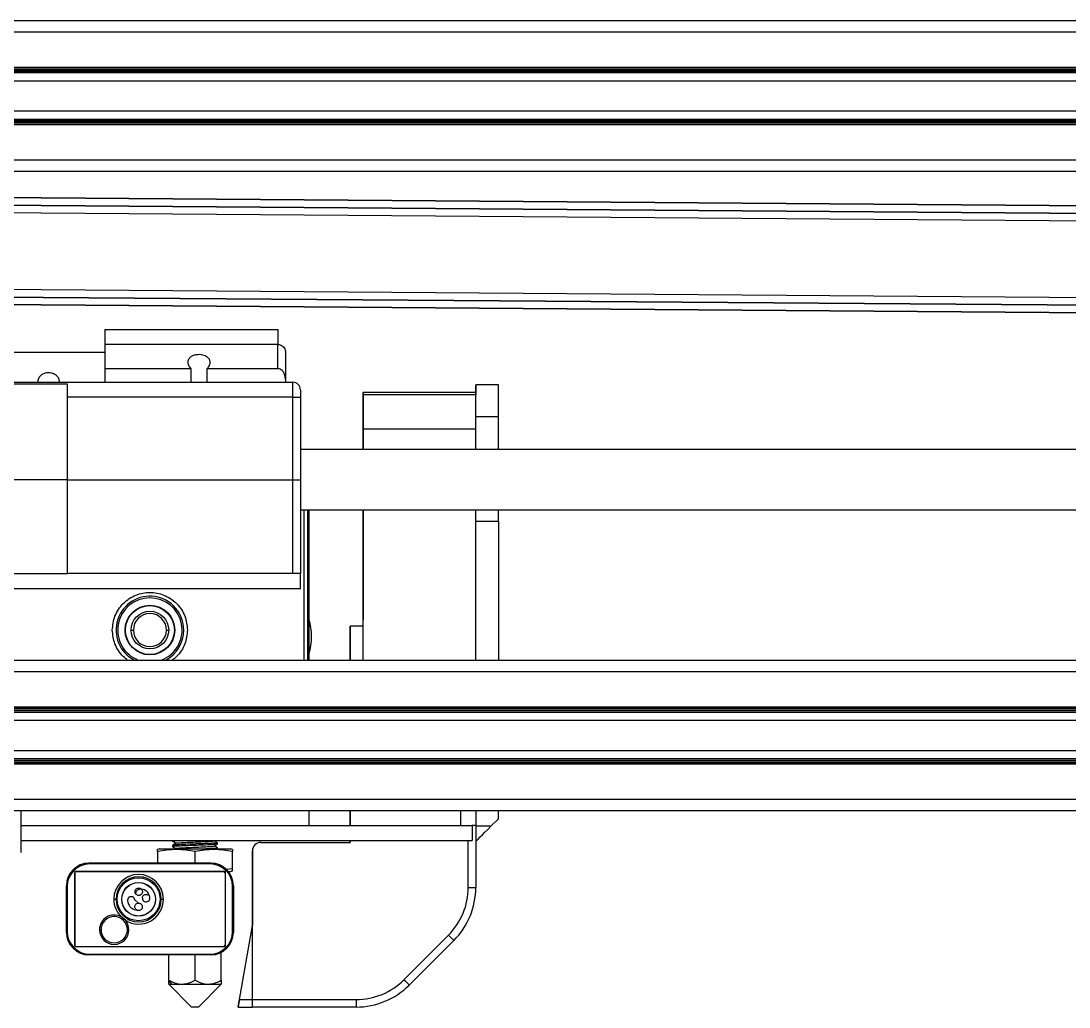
# Model space of a CAD drawing. Header units: millimetres. Extents: x 15 to 1184, y 5 to 1288.
# Drawn here: x 697.6 to 790.6, y 575 to 662.4 of the extents above; entities that cross this region are included whole.
import ezdxf

# ---------------------------------------------------------------- set-up
doc = ezdxf.new("R2010")
doc.units = ezdxf.units.MM

msp = doc.modelspace()

# ---------------------------------------------------------------- linework, layer by layer
at = {"color": 7, "linetype": 'Continuous', "lineweight": 25}
for p, q in [((874.415, 662.422), (657.748, 662.422)), ((874.415, 658.155), (659.748, 658.155)), ((874.415, 657.822), (659.748, 657.822)), ((874.415, 653.688), (659.748, 653.688)), ((874.415, 653.355), (659.748, 653.355)), ((862.698, 649.088), (659.748, 649.088)), ((658.08, 647.049), (855.881, 645.548)), ((855.881, 645.548), (658.08, 647.049)), ((656.995, 645.724), (855.119, 644.22)), ((855.067, 637.405), (652.723, 638.94)), ((855.809, 636.066), (651.639, 637.615)), ((651.639, 637.615), (855.809, 636.066)), ((705.095, 635.072), (720.429, 635.072)), ((705.095, 635.072), (705.095, 633.738)), ((720.429, 635.072), (720.429, 633.738)), ((672.429, 633.07), (705.095, 633.07)), ((705.095, 633.738), (705.095, 631.593)), ((720.429, 633.738), (705.095, 633.738)), ((720.429, 631.593), (720.429, 633.738)), ((721.095, 633.072), (721.095, 630.668)), ((712.729, 631.593), (705.095, 631.593)), ((705.095, 631.593), (705.095, 630.389)), ((712.729, 630.389), (712.729, 631.593)), ((714.129, 631.593), (714.129, 630.389)), ((720.429, 631.593), (714.129, 631.593)), ((655.762, 630.389), (721.762, 630.389)), ((701.762, 630.211), (675.762, 630.211)), ((701.762, 629.056), (701.762, 630.211)), ((721.095, 630.668), (721.095, 630.389)), ((721.762, 629.056), (721.762, 630.389)), ((739.976, 630.155), (737.976, 630.155)), ((722.429, 629.723), (722.429, 629.056)), ((737.976, 629.489), (727.976, 629.489)), ((737.977, 629.269), (727.977, 629.269)), ((721.762, 629.056), (701.762, 629.056)), ((701.762, 621.755), (701.762, 629.056)), ((721.762, 621.755), (721.762, 629.056)), ((721.762, 629.056), (722.429, 629.056)), ((722.429, 629.056), (722.429, 621.755)), ((739.976, 624.422), (739.976, 627.356)), ((737.977, 626.236), (727.977, 626.236)), ((866.415, 624.422), (722.429, 624.422)), ((701.762, 621.755), (675.762, 621.755)), ((701.762, 621.755), (721.762, 621.755)), ((701.762, 613.422), (701.762, 621.755)), ((721.762, 621.755), (722.429, 621.755)), ((721.762, 613.422), (721.762, 621.755)), ((722.429, 621.755), (722.429, 613.422)), ((722.429, 619.088), (866.415, 619.088)), ((723.079, 605.755), (723.079, 619.088)), ((723.179, 619.088), (723.179, 605.755)), ((739.976, 618.074), (739.976, 619.088)), ((737.978, 618.074), (739.976, 618.074)), ((675.762, 613.422), (701.762, 613.422)), ((721.762, 613.422), (701.762, 613.422)), ((722.429, 613.422), (721.762, 613.422)), ((722.429, 612.088), (722.429, 613.422)), ((727.976, 612.688), (727.976, 609.355)), ((722.429, 612.088), (655.095, 612.088)), ((726.842, 608.755), (726.842, 608.755)), ((726.842, 605.755), (726.842, 608.755)), ((727.975, 608.755), (726.842, 608.755)), ((727.975, 609.355), (727.975, 608.755)), ((727.976, 609.355), (727.975, 609.355)), ((707.413, 608.422), (707.613, 608.422)), ((710.546, 608.422), (710.746, 608.422)), ((629.748, 605.755), (874.415, 605.755)), ((629.748, 604.755), (874.415, 604.755)), ((629.748, 601.622), (874.415, 601.622)), ((629.748, 601.488), (874.415, 601.488)), ((629.748, 601.355), (874.415, 601.355)), ((629.748, 601.288), (874.415, 601.288)), ((629.748, 601.155), (874.415, 601.155)), ((629.748, 600.429), (874.415, 600.429)), ((629.748, 597.748), (874.415, 597.748)), ((629.748, 597.022), (874.415, 597.022)), ((629.748, 596.888), (874.415, 596.888)), ((629.748, 596.822), (874.415, 596.822)), ((629.748, 596.688), (874.415, 596.688)), ((629.748, 596.555), (874.415, 596.555)), ((629.748, 593.422), (874.415, 593.422)), ((629.748, 592.422), (874.415, 592.422)), ((697.646, 592.422), (697.646, 591.055)), ((723.179, 592.422), (723.179, 591.088)), ((726.841, 592.422), (726.841, 591.088)), ((726.844, 591.088), (726.844, 592.422)), ((736.644, 591.088), (736.644, 592.422)), ((737.977, 592.422), (737.977, 591.088)), ((737.977, 592.422), (737.977, 591.022)), ((739.977, 591.688), (739.977, 592.422)), ((697.646, 591.088), (737.646, 591.088)), ((737.646, 591.088), (737.646, 589.755)), ((737.977, 591.088), (737.646, 591.088)), ((737.976, 591.088), (737.976, 585.609)), ((739.977, 591.688), (739.311, 591.022)), ((697.646, 591.055), (697.646, 588.69)), ((739.311, 591.022), (737.977, 591.022)), ((697.646, 589.755), (737.646, 589.755)), ((711.079, 589.755), (711.079, 589.708)), ((711.127, 589.692), (711.079, 589.708)), ((711.346, 589.522), (711.079, 589.708)), ((711.079, 589.335), (711.346, 589.522)), ((711.079, 589.335), (711.079, 589.242)), ((711.127, 589.225), (711.079, 589.242)), ((711.079, 589.242), (711.346, 589.055)), ((711.388, 589.538), (711.125, 589.35)), ((714.77, 589.738), (714.793, 589.755)), ((714.77, 589.272), (715.034, 589.46)), ((714.813, 589.755), (715.079, 589.568)), ((714.813, 589.288), (715.079, 589.475)), ((715.079, 589.102), (714.813, 589.288)), ((715.079, 589.475), (715.079, 589.568)), ((718.915, 589.589), (718.916, 589.589)), ((718.916, 589.589), (726.842, 589.589)), ((726.841, 589.755), (726.841, 589.589)), ((726.842, 589.589), (726.842, 589.755)), ((737.977, 589.688), (737.976, 589.688)), ((709.931, 589.022), (709.746, 588.961)), ((709.746, 588.792), (709.746, 587.755)), ((709.931, 589.022), (713.079, 589.022)), ((711.346, 589.055), (711.298, 589.022)), ((711.388, 589.071), (711.319, 589.022)), ((711.374, 589.049), (711.346, 589.055)), ((713.079, 589.022), (716.227, 589.022)), ((713.079, 587.755), (713.079, 588.792)), ((715.079, 589.022), (715.079, 589.102)), ((716.413, 588.961), (716.227, 589.022)), ((716.413, 587.251), (716.413, 588.792)), ((718.176, 588.849), (718.175, 588.849)), ((718.175, 588.849), (718.175, 582.217)), ((718.176, 582.217), (718.176, 588.849)), ((714.479, 587.755), (703.679, 587.755)), ((714.413, 587.688), (703.746, 587.688)), ((702.413, 587.022), (702.413, 580.355)), ((715.746, 587.022), (702.413, 587.022)), ((702.413, 580.488), (702.413, 586.888)), ((702.546, 587.022), (715.613, 587.022)), ((715.746, 587.022), (715.746, 580.355)), ((715.746, 586.888), (715.746, 580.488)), ((716.413, 587.251), (715.848, 587.193)), ((716.027, 587.022), (716.227, 587.022)), ((716.227, 587.022), (716.413, 587.082)), ((701.679, 581.622), (701.679, 585.755)), ((701.746, 585.688), (701.746, 581.688)), ((716.413, 581.688), (716.413, 585.688)), ((716.479, 585.755), (716.479, 581.622)), ((737.309, 585.609), (737.976, 585.609)), ((705.879, 584.555), (706.079, 584.555)), ((708.073, 584.217), (707.747, 584.502)), ((710.079, 584.555), (710.279, 584.555)), ((706.905, 582.694), (706.517, 583.006)), ((704.613, 581.855), (704.746, 581.855)), ((707.079, 581.855), (707.213, 581.855)), ((717.02, 575.668), (718.175, 582.217)), ((717.021, 575.668), (718.176, 582.217)), ((718.176, 582.217), (718.175, 582.217)), ((718.176, 575.668), (718.176, 582.217)), ((731.61, 577.426), (735.552, 581.367)), ((736.023, 580.895), (732.082, 576.954)), ((702.413, 580.355), (715.746, 580.355)), ((702.546, 580.355), (715.613, 580.355)), ((714.479, 579.622), (703.679, 579.622)), ((703.746, 579.688), (714.413, 579.688)), ((710.746, 577.383), (710.746, 579.622)), ((713.079, 577.383), (713.079, 579.622)), ((715.413, 577.383), (715.413, 579.853)), ((710.746, 577.383), (710.746, 577.347)), ((711.032, 577.022), (710.746, 577.347)), ((710.746, 577.022), (712.746, 575.022)), ((710.746, 577.022), (711.032, 577.022)), ((711.032, 577.022), (711.913, 577.022)), ((711.913, 577.022), (714.246, 577.022)), ((713.413, 575.022), (715.413, 577.022)), ((714.246, 577.022), (715.413, 577.022)), ((717.021, 575.668), (718.176, 575.668)), ((718.176, 575.668), (727.368, 575.668)), ((727.368, 575.668), (727.368, 575.002)), ((712.746, 575.022), (713.079, 575.022)), ((713.079, 575.022), (713.413, 575.022)), ((716.903, 575.002), (716.903, 575.002)), ((716.903, 575.002), (718.176, 575.002)), ((727.368, 575.002), (718.176, 575.002))]:
    msp.add_line(p, q, dxfattribs=at)
at = {"color": 8, "linetype": 'Continuous', "lineweight": 25}
for p, q in [((874.415, 661.422), (658.748, 661.422)), ((874.415, 658.288), (659.748, 658.288)), ((874.415, 658.022), (659.748, 658.022)), ((874.415, 657.955), (659.748, 657.955)), ((874.415, 657.096), (659.748, 657.096)), ((874.415, 654.414), (659.748, 654.414)), ((874.415, 653.555), (659.748, 653.555)), ((874.415, 653.488), (659.748, 653.488)), ((874.415, 653.222), (659.748, 653.222)), ((874.415, 650.088), (659.748, 650.088)), ((727.976, 627.524), (727.976, 627.524)), ((737.977, 627.356), (739.976, 627.356)), ((722.746, 605.755), (722.746, 619.088)), ((737.309, 585.609), (737.309, 589.755))]:
    msp.add_line(p, q, dxfattribs=at)
at = {"color": 7, "linetype": 'Continuous'}
for p, q in [((862.729, 644.83), (643.112, 646.496)), ((643.112, 646.496), (862.729, 644.83)), ((643.05, 638.347), (862.667, 636.68)), ((862.667, 636.68), (643.05, 638.347))]:
    msp.add_line(p, q, dxfattribs=at)
at = {"color": 7, "linetype": 'Continuous', "lineweight": 25, "flags": 128}
for points in [[(737.976, 629.489), (737.976, 629.621), (737.976, 630.018), (737.976, 630.155), (737.976, 630.018), (737.976, 629.621), (737.976, 629.269)], [(739.976, 627.356), (739.976, 628.221), (739.976, 629.001), (739.976, 629.621), (739.976, 630.018), (739.976, 630.155)], [(727.976, 627.524), (727.976, 628.237), (727.976, 628.845), (727.976, 629.276), (727.976, 629.477), (727.976, 629.426), (727.976, 629.128), (727.976, 628.618), (727.976, 627.958), (727.976, 627.226), (727.976, 626.51), (727.976, 625.894), (727.976, 625.453), (727.976, 625.238)], [(727.977, 626.236), (727.977, 627.281), (727.977, 628.117), (727.977, 628.732), (727.977, 629.117), (727.977, 629.267), (727.976, 629.178), (727.976, 628.853), (727.976, 628.296), (727.976, 627.515), (727.976, 626.523)], [(737.976, 629.269), (737.976, 629.276), (737.976, 629.477), (737.976, 629.489)], [(737.977, 626.236), (737.977, 627.281), (737.977, 628.117), (737.977, 628.732), (737.977, 629.117), (737.977, 629.267), (737.977, 629.269)], [(727.976, 628.855), (727.976, 628.741), (727.976, 628.416), (727.976, 627.929), (727.976, 627.355), (727.976, 626.781), (727.976, 626.295), (727.976, 625.969), (727.976, 625.855), (727.976, 625.969), (727.976, 626.295), (727.976, 626.781), (727.976, 627.355), (727.976, 627.929), (727.976, 628.416), (727.976, 628.741), (727.976, 628.855)], [(727.976, 626.523), (727.976, 626.369), (727.976, 626.3), (727.976, 626.32), (727.976, 626.429), (727.976, 626.619), (727.976, 626.877), (727.976, 627.185), (727.976, 627.524)], [(727.977, 624.422), (727.977, 624.932), (727.977, 626.236)], [(737.977, 624.422), (737.977, 624.932), (737.977, 626.236)], [(727.976, 625.238), (727.976, 625.15), (727.976, 624.977), (727.976, 624.73), (727.976, 624.428), (727.976, 624.422)], [(727.976, 619.088), (727.976, 618.187), (727.976, 616.843), (727.976, 615.471), (727.976, 614.083), (727.976, 612.688)], [(727.977, 605.755), (727.978, 606), (727.978, 607.936), (727.978, 609.945), (727.978, 611.996), (727.978, 614.057), (727.978, 616.098), (727.978, 618.087), (727.978, 619.088)], [(737.978, 605.755), (737.978, 606), (737.978, 607.936), (737.978, 609.945), (737.978, 611.996), (737.978, 614.057), (737.978, 616.098), (737.978, 618.087), (737.978, 619.088)], [(739.976, 618.074), (739.976, 616.546), (739.976, 614.96), (739.976, 613.353), (739.976, 611.761), (739.976, 610.221), (739.976, 608.767), (739.976, 607.432), (739.976, 606.246), (739.976, 605.755)], [(726.842, 608.755), (726.842, 608.627), (726.842, 608.247), (726.842, 607.631), (726.841, 606.802), (726.841, 605.792), (726.841, 605.755)], [(737.977, 591.022), (737.977, 590.761), (737.977, 590.511), (737.977, 590.281), (737.977, 590.079), (737.977, 589.913), (737.977, 589.79), (737.977, 589.714), (737.977, 589.688)], [(735.552, 581.367), (735.644, 581.275), (735.732, 581.186), (735.813, 581.105), (735.885, 581.034), (735.944, 580.975), (735.987, 580.931), (736.014, 580.904), (736.023, 580.895)], [(731.61, 577.426), (731.702, 577.334), (731.791, 577.245), (731.872, 577.164), (731.944, 577.092), (732.002, 577.034), (732.046, 576.99), (732.073, 576.963), (732.082, 576.954)]]:
    msp.add_lwpolyline(points, dxfattribs=at)
at = {"color": 7, "linetype": 'Continuous', "lineweight": 25}
for centre, radius in [((709.079, 608.422), 2.2), ((709.079, 608.422), 2.167), ((709.079, 608.422), 1.667), ((708.079, 584.555), 1.9), ((708.079, 584.555), 1.5), ((708.079, 584.555), 1.483)]:
    msp.add_circle(centre, radius, dxfattribs=at)
for centre, radius, start, end in [((721.762, 629.723), 0.667, 0, 90), ((709.079, 608.422), 3, 0, 242.73396), ((709.079, 608.422), 2.857, 90, 248.95686), ((709.079, 608.422), 2.857, 291.04314, 90), ((709.079, 608.422), 1.467, 0, 180), ((718.079, 607.836), 5.333, 342.98927, 17.01073), ((709.079, 608.422), 1.467, 180, 0), ((709.079, 608.422), 3, 297.26604, 0), ((718.915, 588.849), 0.74, 90, 180.00541), ((718.916, 588.849), 0.74, 90, 180), ((703.679, 585.755), 2, 90, 180), ((703.746, 585.688), 2, 90, 180), ((714.413, 585.688), 2, 0, 90), ((714.479, 585.755), 2, 0, 90), ((702.546, 586.888), 0.133, 90, 180), ((708.079, 584.555), 2.2, 360, 180), ((708.079, 584.555), 2, 360, 180), ((715.613, 586.888), 0.133, 0, 90), ((731.309, 585.609), 6, 315, 0), ((731.309, 585.609), 6.667, 315, 0.00054), ((707.419, 584.452), 0.332, 5.97023, 189.43197), ((708.746, 584.659), 0.333, 180.01648, 6.10796), ((708.079, 584.555), 2.2, 180, 224.76049), ((708.079, 584.555), 2, 180, 360), ((708.079, 584.555), 2.2, 237.74758, 360), ((705.913, 581.855), 1.3, 62.28767, 180), ((705.913, 581.855), 1.167, 0, 180), ((705.913, 581.855), 1.3, 180, 0), ((705.913, 581.855), 1.167, 180, 0), ((705.913, 581.855), 1.3, 0, 40.2204), ((703.679, 581.622), 2, 180, 270), ((703.746, 581.688), 2, 180, 270), ((714.413, 581.688), 2, 270, 0), ((714.479, 581.622), 2, 270, 0), ((702.546, 580.488), 0.133, 180, 270), ((715.613, 580.488), 0.133, 270, 0), ((727.368, 581.668), 6, 270, 315), ((727.368, 581.668), 6.667, 270, 315)]:
    msp.add_arc(centre, radius, start, end, dxfattribs=at)
for centre, major_axis, ratio, start_param, end_param in [((739.31, 591.022), (1.333, 1.333), 0.000031, 3.141624, 4.71242), ((717.02, 575.668), (0.118, 0.667), 0.000061, 1.570807, 3.141603), ((717.021, 575.668), (0.118, 0.667), 0.000061, 3.141603, 4.7124), ((718.176, 575.668), (0, 0.667), 0.000063, 3.141593, 4.712389)]:
    msp.add_ellipse(centre, major_axis=major_axis, ratio=ratio, start_param=start_param, end_param=end_param, dxfattribs=at)
for points, knots in [([(720.429, 633.738), (720.502, 633.731), (720.649, 633.717), (720.845, 633.607), (720.997, 633.443), (721.079, 633.257), (721.095, 633.128), (721.095, 633.074), (721.095, 633.072)], [0, 0, 0, 0, 0.207746, 0.415379, 0.625322, 0.840426, 0.99405, 1, 1, 1, 1]), ([(712.729, 631.593), (712.649, 631.689), (712.491, 631.881), (712.438, 632.207), (712.529, 632.49), (712.749, 632.696), (713.015, 632.819), (713.313, 632.875), (713.611, 632.866), (713.874, 632.805), (714.102, 632.696), (714.284, 632.533), (714.398, 632.308), (714.403, 632.022), (714.294, 631.769), (714.165, 631.631), (714.129, 631.593)], [0, 0, 0, 0, 0.093413, 0.185322, 0.287485, 0.359288, 0.41978, 0.480551, 0.534462, 0.586127, 0.640717, 0.702452, 0.775251, 0.862012, 0.961455, 1, 1, 1, 1]), ([(701.062, 630.389), (701.05, 630.502), (701.027, 630.712), (700.847, 630.963), (700.606, 631.127), (700.334, 631.215), (700.054, 631.237), (699.788, 631.198), (699.552, 631.107), (699.33, 630.947), (699.161, 630.704), (699.14, 630.496), (699.129, 630.389)], [0, 0, 0, 0, 0.137751, 0.2581358, 0.3533122, 0.4332236, 0.5134427, 0.5867049, 0.6610239, 0.7444115, 0.8691998, 1, 1, 1, 1]), ([(721.095, 630.668), (721.083, 630.811), (721.062, 631.052), (720.91, 631.336), (720.741, 631.5), (720.576, 631.581), (720.472, 631.589), (720.429, 631.593)], [0, 0, 0, 0, 0.339617, 0.572484, 0.75154, 0.897513, 1, 1, 1, 1]), ([(705.746, 608.422), (705.791, 608.841), (705.859, 609.486), (706.275, 610.262), (706.705, 610.795), (707.239, 611.228), (708.015, 611.631), (709.079, 611.835), (710.144, 611.631), (710.92, 611.228), (711.454, 610.795), (711.884, 610.262), (712.3, 609.486), (712.368, 608.841), (712.413, 608.422)], [0, 0, 0, 0, 0.119729, 0.18418, 0.25, 0.31582, 0.380271, 0.5, 0.619729, 0.68418, 0.75, 0.81582, 0.880271, 1, 1, 1, 1]), ([(711.079, 589.708), (711.098, 589.717), (711.132, 589.732), (711.365, 589.748), (711.473, 589.755)], [0, 0, 0, 0, 0.5373286, 1, 1, 1, 1]), ([(715.079, 589.568), (715.057, 589.56), (715.013, 589.543), (714.668, 589.518), (714.16, 589.493), (713.597, 589.471), (713.002, 589.449), (712.404, 589.427), (711.805, 589.401), (711.352, 589.376), (711.113, 589.354), (711.089, 589.34), (711.079, 589.335)], [0, 0, 0, 0, 0.107423, 0.214845, 0.322263, 0.429686, 0.500002, 0.607423, 0.714843, 0.822262, 0.929684, 1, 1, 1, 1]), ([(711.079, 589.242), (711.102, 589.25), (711.146, 589.267), (711.491, 589.292), (711.999, 589.317), (712.562, 589.339), (713.156, 589.361), (713.755, 589.383), (714.354, 589.408), (714.806, 589.433), (715.045, 589.456), (715.07, 589.469), (715.079, 589.475)], [0, 0, 0, 0, 0.107423, 0.214842, 0.322266, 0.429682, 0.499999, 0.607419, 0.71484, 0.822263, 0.929683, 1, 1, 1, 1]), ([(711.42, 589.538), (711.435, 589.542), (711.482, 589.556), (711.831, 589.58), (712.396, 589.609), (713.079, 589.638), (713.763, 589.667), (714.328, 589.697), (714.677, 589.72), (714.724, 589.734), (714.738, 589.738)], [0, 0, 0, 0, 0.063688, 0.209055, 0.354424, 0.499996, 0.645576, 0.790945, 0.936312, 1, 1, 1, 1]), ([(711.42, 589.071), (711.435, 589.076), (711.482, 589.09), (711.831, 589.113), (712.396, 589.142), (713.079, 589.172), (713.763, 589.201), (714.328, 589.23), (714.677, 589.254), (714.724, 589.268), (714.738, 589.272)], [0, 0, 0, 0, 0.063688, 0.209055, 0.354424, 0.499996, 0.645576, 0.790945, 0.936312, 1, 1, 1, 1]), ([(713.079, 588.792), (712.532, 588.876), (711.421, 589.045), (710.31, 588.877), (709.746, 588.792)], [0, 0, 0, 0, 0.492891, 1, 1, 1, 1]), ([(709.746, 588.792), (709.746, 588.798), (709.746, 588.901), (709.746, 588.931), (709.746, 588.959)], [0, 0, 0, 0, 0.054204, 1, 1, 1, 1]), ([(716.413, 588.792), (715.865, 588.876), (714.754, 589.045), (713.643, 588.877), (713.079, 588.792)], [0, 0, 0, 0, 0.492889, 1, 1, 1, 1]), ([(715.079, 589.102), (715.058, 589.093), (715.014, 589.077), (714.662, 589.051), (714.31, 589.033), (714.06, 589.023), (714.02, 589.022)], [0, 0, 0, 0, 0.313421, 0.626838, 0.940248, 1, 1, 1, 1]), ([(716.413, 588.959), (716.413, 588.96), (716.413, 589.012), (716.413, 588.902), (716.413, 588.792)], [0, 0, 0, 0, 0.012959, 1, 1, 1, 1]), ([(716.413, 587.084), (716.413, 587.084), (716.413, 587.03), (716.413, 587.141), (716.413, 587.251)], [0, 0, 0, 0, 0.012961, 1, 1, 1, 1]), ([(708.417, 585.226), (708.412, 585.263), (708.402, 585.337), (708.342, 585.435), (708.255, 585.508), (708.149, 585.55), (708.037, 585.555), (707.93, 585.522), (707.84, 585.455), (707.779, 585.362), (707.759, 585.278), (707.757, 585.192), (707.775, 585.107), (707.833, 585.009), (707.92, 584.935), (708.026, 584.893), (708.139, 584.889), (708.246, 584.922), (708.335, 584.989), (708.396, 585.082), (708.417, 585.166), (708.417, 585.214), (708.417, 585.226)], [0, 0, 0, 0, 0.053684, 0.107366, 0.161066, 0.214752, 0.268441, 0.322132, 0.375814, 0.429497, 0.483184, 0.500002, 0.553686, 0.607369, 0.661056, 0.714749, 0.768438, 0.822129, 0.87581, 0.929495, 0.983181, 1, 1, 1, 1]), ([(709.078, 584.695), (709.057, 584.79), (709.011, 584.995), (708.756, 585.353), (708.283, 585.523), (707.876, 585.332), (707.824, 585.161), (707.797, 585.074)], [0, 0, 0, 0, 0.204865, 0.442528, 0.709565, 0.851881, 1, 1, 1, 1]), ([(708.413, 584.659), (708.416, 584.697), (708.423, 584.771), (708.48, 584.871), (708.564, 584.947), (708.669, 584.99), (708.782, 584.996), (708.882, 584.971), (708.93, 584.932), (708.95, 584.917)], [0, 0, 0, 0, 0.150097, 0.3002, 0.450044, 0.599877, 0.749954, 0.90064, 1, 1, 1, 1]), ([(707.087, 584.405), (707.124, 584.275), (707.204, 583.989), (707.572, 583.634), (707.908, 583.585), (708.09, 583.559)], [0, 0, 0, 0, 0.2788, 0.612138, 1, 1, 1, 1]), ([(707.747, 583.884), (707.752, 583.847), (707.762, 583.773), (707.822, 583.675), (707.909, 583.602), (708.014, 583.56), (708.127, 583.555), (708.234, 583.588), (708.323, 583.655), (708.385, 583.748), (708.404, 583.827), (708.406, 583.872), (708.406, 583.882), (708.406, 583.888), (708.404, 583.928), (708.389, 584.003), (708.331, 584.101), (708.244, 584.175), (708.138, 584.217), (708.025, 584.221), (707.918, 584.188), (707.829, 584.121), (707.768, 584.028), (707.747, 583.944), (707.747, 583.896), (707.747, 583.884)], [0, 0, 0, 0, 0.053685, 0.10737, 0.161058, 0.214735, 0.268425, 0.322117, 0.3758, 0.429485, 0.483173, 0.491585, 0.495793, 0.497896, 0.5, 0.553685, 0.607369, 0.661055, 0.714743, 0.768433, 0.822125, 0.875808, 0.929493, 0.983182, 1, 1, 1, 1]), ([(710.746, 577.383), (711.08, 577.219), (711.459, 577.033), (711.864, 577.023), (711.913, 577.022)], [0, 0, 0, 0, 0.879046, 1, 1, 1, 1]), ([(710.746, 577.022), (710.746, 577.051), (710.746, 577.097), (710.746, 577.281), (710.746, 577.347)], [0, 0, 0, 0, 0.64145, 1, 1, 1, 1]), ([(711.913, 577.022), (712.159, 577.051), (712.566, 577.101), (712.934, 577.303), (713.079, 577.383)], [0, 0, 0, 0, 0.604647, 1, 1, 1, 1]), ([(713.079, 577.383), (713.413, 577.219), (713.792, 577.033), (714.197, 577.023), (714.246, 577.022)], [0, 0, 0, 0, 0.879071, 1, 1, 1, 1]), ([(714.246, 577.022), (714.492, 577.051), (714.899, 577.101), (715.267, 577.303), (715.413, 577.383)], [0, 0, 0, 0, 0.604647, 1, 1, 1, 1]), ([(715.413, 577.383), (715.413, 577.219), (715.413, 577.033), (715.413, 577.023), (715.413, 577.022)], [0, 0, 0, 0, 0.879042, 1, 1, 1, 1])]:
    msp.add_open_spline(points, degree=3, knots=knots, dxfattribs=at)
at = {"color": 8, "linetype": 'Continuous', "lineweight": 25}
for points, knots in [([(707.104, 605.755), (706.972, 605.854), (706.658, 606.091), (706.277, 606.583), (705.858, 607.356), (705.79, 608.002), (705.746, 608.422)], [0, 0, 0, 0, 0.158444, 0.380006, 0.596971, 1, 1, 1, 1]), ([(712.413, 608.422), (712.369, 608.002), (712.301, 607.356), (711.882, 606.583), (711.501, 606.091), (711.186, 605.854), (711.055, 605.755)], [0, 0, 0, 0, 0.403029, 0.619994, 0.841556, 1, 1, 1, 1])]:
    msp.add_open_spline(points, degree=3, knots=knots, dxfattribs=at)

doc.saveas('drawing.dxf')
